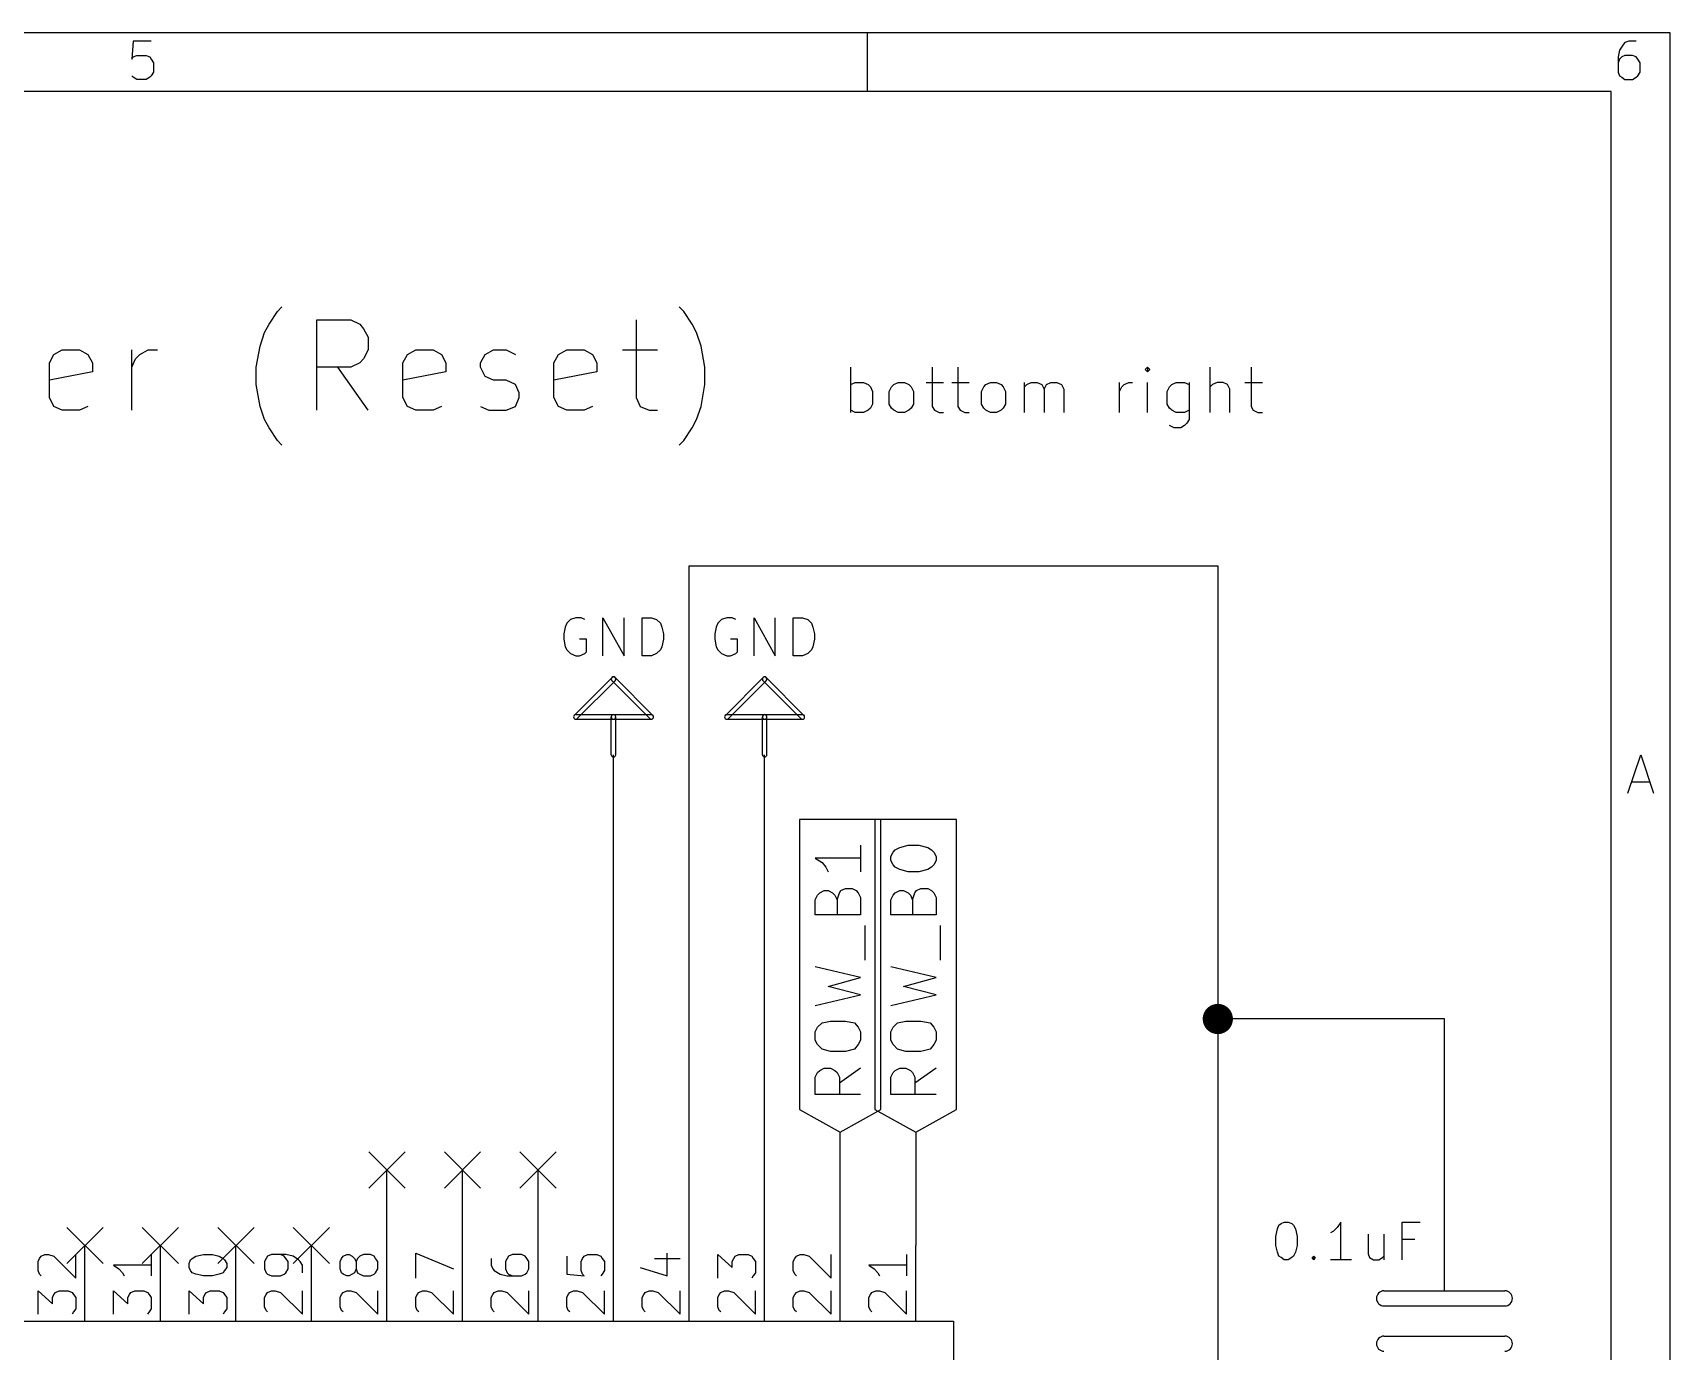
# Model space of a CAD drawing. Extents: x 10 to 287, y -200 to -10.
# Drawn here: x 231.9 to 287, y -54.4 to -10 of the extents above; entities that cross this region are included whole.
import ezdxf

# ---------------------------------------------------------------- set-up
doc = ezdxf.new("R2010")
doc.units = 0
doc.header["$MEASUREMENT"] = 0

msp = doc.modelspace()

# ---------------------------------------------------------------- linework, layer by layer
at = {"layer": 'Blue 2'}
for p, q in [((243.23, -47.6504), (244.45, -48.8696)), ((244.45, -47.6504), (243.23, -48.8696)), ((245.77, -47.6504), (246.99, -48.8696)), ((246.99, -47.6504), (245.77, -48.8696)), ((248.31, -47.6504), (249.53, -48.8696)), ((249.53, -47.6504), (248.31, -48.8696)), ((233.07, -50.1904), (234.29, -51.4096)), ((234.29, -50.1904), (233.07, -51.4096)), ((235.61, -50.1904), (236.83, -51.4096)), ((236.83, -50.1904), (235.61, -51.4096)), ((238.15, -50.1904), (239.37, -51.4096)), ((239.37, -50.1904), (238.15, -51.4096)), ((240.69, -50.1904), (241.91, -51.4096)), ((241.91, -50.1904), (240.69, -51.4096))]:
    msp.add_line(p, q, dxfattribs=at)
at = {"layer": 'Blue 3'}
for p, q in [((240.157, -19.3802), (240.309, -19.2278)), ((253.822, -19.3802), (253.67, -19.2278)), ((239.725, -20.0914), (239.878, -19.812)), ((239.878, -19.812), (240.157, -19.3802)), ((241.478, -22.7076), (241.478, -19.6596)), ((241.478, -19.6596), (242.621, -19.6596)), ((242.621, -19.6596), (242.926, -19.812)), ((242.926, -19.812), (243.053, -19.9644)), ((252.222, -19.6596), (252.222, -22.2758)), ((254.102, -19.812), (253.822, -19.3802)), ((254.254, -20.0914), (254.102, -19.812)), ((239.573, -20.5486), (239.725, -20.0914)), ((243.053, -19.9644), (243.205, -20.2438)), ((243.205, -20.2438), (243.205, -20.6756)), ((254.406, -20.5486), (254.254, -20.0914)), ((232.486, -21.1074), (232.639, -20.828)), ((232.639, -20.828), (232.918, -20.6756)), ((232.918, -20.6756), (233.502, -20.6756)), ((233.502, -20.6756), (233.782, -20.828)), ((233.782, -20.828), (233.934, -21.1074)), ((235.255, -22.7076), (235.255, -20.6756)), ((235.382, -20.9804), (235.534, -20.828)), ((235.534, -20.828), (235.814, -20.6756)), ((235.814, -20.6756), (236.118, -20.6756)), ((239.446, -21.2598), (239.573, -20.5486)), ((243.205, -20.6756), (243.053, -20.9804)), ((244.373, -21.1074), (244.526, -20.828)), ((244.526, -20.828), (244.805, -20.6756)), ((244.805, -20.6756), (245.389, -20.6756)), ((245.389, -20.6756), (245.669, -20.828)), ((245.669, -20.828), (245.821, -21.1074)), ((246.99, -21.1074), (247.142, -20.828)), ((247.142, -20.828), (247.421, -20.6756)), ((247.421, -20.6756), (247.853, -20.6756)), ((247.853, -20.6756), (248.158, -20.828)), ((249.453, -21.1074), (249.606, -20.828)), ((249.606, -20.828), (249.885, -20.6756)), ((249.885, -20.6756), (250.469, -20.6756)), ((250.469, -20.6756), (250.749, -20.828)), ((250.749, -20.828), (250.901, -21.1074)), ((251.765, -20.6756), (252.933, -20.6756)), ((254.533, -21.2598), (254.406, -20.5486)), ((232.486, -22.2758), (232.486, -21.1074)), ((233.934, -21.4122), (232.486, -21.6916)), ((233.934, -21.1074), (233.934, -21.4122)), ((235.255, -21.2598), (235.382, -20.9804)), ((239.446, -21.844), (239.446, -21.2598)), ((242.621, -21.2598), (241.478, -21.2598)), ((243.205, -22.7076), (242.189, -21.2598)), ((242.926, -21.1074), (242.621, -21.2598)), ((243.053, -20.9804), (242.926, -21.1074)), ((244.373, -22.2758), (244.373, -21.1074)), ((245.821, -21.4122), (244.373, -21.6916)), ((245.821, -21.1074), (245.821, -21.4122)), ((246.99, -21.2598), (246.99, -21.1074)), ((247.142, -21.5646), (246.99, -21.2598)), ((249.453, -22.2758), (249.453, -21.1074)), ((250.901, -21.4122), (249.453, -21.6916)), ((250.901, -21.1074), (250.901, -21.4122)), ((254.533, -21.844), (254.533, -21.2598)), ((259.436, -22.7838), (259.436, -21.2598)), ((262.179, -21.2598), (262.179, -22.5806)), ((263.042, -21.2598), (263.042, -22.5806)), ((269.418, -21.2598), (269.342, -21.336)), ((269.342, -21.336), (269.418, -21.4122)), ((269.494, -21.336), (269.418, -21.2598)), ((269.418, -21.2598), (269.418, -21.4122)), ((269.418, -21.4122), (269.494, -21.336)), ((271.526, -22.7838), (271.526, -21.2598)), ((272.898, -21.2598), (272.898, -22.5806)), ((239.573, -22.5806), (239.446, -21.844)), ((247.421, -21.6916), (247.142, -21.5646)), ((247.853, -21.6916), (247.421, -21.6916)), ((248.158, -21.844), (247.853, -21.6916)), ((248.285, -22.1234), (248.158, -21.844)), ((254.406, -22.5806), (254.533, -21.844)), ((259.436, -21.844), (259.588, -21.7678)), ((259.588, -21.7678), (259.867, -21.7678)), ((259.867, -21.7678), (260.02, -21.844)), ((260.02, -21.844), (260.096, -21.9202)), ((260.096, -21.9202), (260.172, -22.0726)), ((260.731, -22.0726), (260.807, -21.9202)), ((260.807, -21.9202), (260.883, -21.844)), ((260.883, -21.844), (261.036, -21.7678)), ((261.036, -21.7678), (261.239, -21.7678)), ((261.239, -21.7678), (261.391, -21.844)), ((261.391, -21.844), (261.468, -21.9202)), ((261.468, -21.9202), (261.544, -22.0726)), ((261.976, -21.7678), (262.56, -21.7678)), ((262.839, -21.7678), (263.423, -21.7678)), ((263.83, -22.0726), (263.906, -21.9202)), ((263.906, -21.9202), (263.982, -21.844)), ((263.982, -21.844), (264.135, -21.7678)), ((264.135, -21.7678), (264.338, -21.7678)), ((264.338, -21.7678), (264.49, -21.844)), ((264.49, -21.844), (264.566, -21.9202)), ((264.566, -21.9202), (264.643, -22.0726)), ((265.278, -22.7838), (265.278, -21.7678)), ((265.278, -21.9202), (265.354, -21.844)), ((265.354, -21.844), (265.506, -21.7678)), ((265.506, -21.7678), (265.709, -21.7678)), ((265.709, -21.7678), (265.862, -21.844)), ((265.862, -21.844), (265.938, -21.9964)), ((265.938, -21.9964), (266.014, -21.844)), ((265.938, -21.9964), (265.938, -22.7838)), ((266.014, -21.844), (266.167, -21.7678)), ((266.167, -21.7678), (266.37, -21.7678)), ((266.37, -21.7678), (266.522, -21.844)), ((266.522, -21.844), (266.598, -21.9964)), ((266.598, -21.9964), (266.598, -22.7838)), ((268.478, -22.7838), (268.478, -21.7678)), ((268.478, -22.0726), (268.554, -21.9202)), ((268.554, -21.9202), (268.63, -21.844)), ((268.63, -21.844), (268.783, -21.7678)), ((268.783, -21.7678), (268.91, -21.7678)), ((269.418, -22.7838), (269.418, -21.7678)), ((270.078, -22.0726), (270.154, -21.9202)), ((270.154, -21.9202), (270.231, -21.844)), ((270.231, -21.844), (270.383, -21.7678)), ((270.383, -21.7678), (270.662, -21.7678)), ((270.662, -21.7678), (270.815, -21.844)), ((270.815, -21.7678), (270.815, -23.0124)), ((271.602, -21.844), (271.526, -21.9202)), ((271.755, -21.7678), (271.602, -21.844)), ((271.958, -21.7678), (271.755, -21.7678)), ((272.11, -21.844), (271.958, -21.7678)), ((272.186, -21.9964), (272.11, -21.844)), ((272.186, -22.7838), (272.186, -21.9964)), ((272.694, -21.7678), (273.279, -21.7678)), ((232.639, -22.5806), (232.486, -22.2758)), ((244.526, -22.5806), (244.373, -22.2758)), ((248.158, -22.5806), (248.285, -22.2758)), ((248.285, -22.2758), (248.285, -22.1234)), ((249.606, -22.5806), (249.453, -22.2758)), ((252.222, -22.2758), (252.349, -22.5806)), ((260.172, -22.5044), (260.096, -22.6314)), ((260.172, -22.0726), (260.172, -22.5044)), ((260.731, -22.5044), (260.731, -22.0726)), ((260.807, -22.6314), (260.731, -22.5044)), ((261.544, -22.5044), (261.468, -22.6314)), ((261.544, -22.0726), (261.544, -22.5044)), ((263.83, -22.5044), (263.83, -22.0726)), ((263.906, -22.6314), (263.83, -22.5044)), ((264.643, -22.5044), (264.566, -22.6314)), ((264.643, -22.0726), (264.643, -22.5044)), ((270.078, -22.5044), (270.078, -22.0726)), ((270.154, -22.6314), (270.078, -22.5044)), ((232.918, -22.7076), (232.639, -22.5806)), ((233.502, -22.7076), (232.918, -22.7076)), ((233.782, -22.5806), (233.502, -22.7076)), ((239.725, -23.0124), (239.573, -22.5806)), ((239.878, -23.2918), (239.725, -23.0124)), ((244.805, -22.7076), (244.526, -22.5806)), ((245.389, -22.7076), (244.805, -22.7076)), ((245.669, -22.5806), (245.389, -22.7076)), ((246.99, -22.5806), (247.269, -22.7076)), ((247.269, -22.7076), (247.853, -22.7076)), ((247.853, -22.7076), (248.158, -22.5806)), ((249.885, -22.7076), (249.606, -22.5806)), ((250.469, -22.7076), (249.885, -22.7076)), ((250.749, -22.5806), (250.469, -22.7076)), ((252.349, -22.5806), (252.654, -22.7076)), ((252.654, -22.7076), (252.933, -22.7076)), ((254.102, -23.2918), (254.254, -23.0124)), ((254.254, -23.0124), (254.406, -22.5806)), ((259.588, -22.7838), (259.436, -22.7076)), ((259.867, -22.7838), (259.588, -22.7838)), ((260.02, -22.7076), (259.867, -22.7838)), ((260.096, -22.6314), (260.02, -22.7076)), ((260.883, -22.7076), (260.807, -22.6314)), ((261.036, -22.7838), (260.883, -22.7076)), ((261.239, -22.7838), (261.036, -22.7838)), ((261.391, -22.7076), (261.239, -22.7838)), ((261.468, -22.6314), (261.391, -22.7076)), ((262.179, -22.5806), (262.255, -22.7076)), ((262.255, -22.7076), (262.407, -22.7838)), ((262.407, -22.7838), (262.56, -22.7838)), ((263.042, -22.5806), (263.119, -22.7076)), ((263.119, -22.7076), (263.271, -22.7838)), ((263.271, -22.7838), (263.423, -22.7838)), ((263.982, -22.7076), (263.906, -22.6314)), ((264.135, -22.7838), (263.982, -22.7076)), ((264.338, -22.7838), (264.135, -22.7838)), ((264.49, -22.7076), (264.338, -22.7838)), ((264.566, -22.6314), (264.49, -22.7076)), ((270.231, -22.7076), (270.154, -22.6314)), ((270.383, -22.7838), (270.231, -22.7076)), ((270.662, -22.7838), (270.383, -22.7838)), ((270.815, -22.7076), (270.662, -22.7838)), ((270.815, -23.0124), (270.739, -23.1394)), ((272.898, -22.5806), (272.974, -22.7076)), ((272.974, -22.7076), (273.126, -22.7838)), ((273.126, -22.7838), (273.279, -22.7838)), ((240.157, -23.7236), (239.878, -23.2918)), ((253.822, -23.7236), (254.102, -23.2918)), ((270.307, -23.2918), (270.154, -23.2156)), ((270.535, -23.2918), (270.307, -23.2918)), ((270.662, -23.2156), (270.535, -23.2918)), ((270.739, -23.1394), (270.662, -23.2156)), ((240.309, -23.876), (240.157, -23.7236)), ((253.67, -23.876), (253.822, -23.7236))]:
    msp.add_line(p, q, dxfattribs=at)
at = {"layer": 'Cyan 2'}
for p, q in [((250.19, -29.6926), (250.012, -29.7434)), ((250.368, -29.6926), (250.19, -29.6926)), ((250.495, -29.7434), (250.368, -29.6926)), ((251.104, -30.9626), (251.104, -29.6926)), ((251.104, -29.6926), (251.816, -30.9626)), ((251.816, -30.9626), (251.816, -29.6926)), ((252.425, -30.9626), (252.425, -29.6926)), ((252.425, -29.6926), (252.73, -29.6926)), ((252.73, -29.6926), (252.908, -29.7434)), ((255.27, -29.6926), (255.092, -29.7434)), ((255.448, -29.6926), (255.27, -29.6926)), ((255.575, -29.7434), (255.448, -29.6926)), ((256.184, -30.9626), (256.184, -29.6926)), ((256.184, -29.6926), (256.896, -30.9626)), ((256.896, -30.9626), (256.896, -29.6926)), ((257.505, -30.9626), (257.505, -29.6926)), ((257.505, -29.6926), (257.81, -29.6926)), ((257.81, -29.6926), (257.988, -29.7434)), ((249.834, -29.9974), (249.784, -30.226)), ((249.784, -30.226), (249.784, -30.4038)), ((249.885, -29.8704), (249.834, -29.9974)), ((250.012, -29.7434), (249.885, -29.8704)), ((252.908, -29.7434), (253.035, -29.8704)), ((253.035, -29.8704), (253.086, -29.9974)), ((253.086, -29.9974), (253.136, -30.226)), ((253.136, -30.226), (253.136, -30.4038)), ((254.914, -29.9974), (254.864, -30.226)), ((254.864, -30.226), (254.864, -30.4038)), ((254.965, -29.8704), (254.914, -29.9974)), ((255.092, -29.7434), (254.965, -29.8704)), ((257.988, -29.7434), (258.115, -29.8704)), ((258.115, -29.8704), (258.166, -29.9974)), ((258.166, -29.9974), (258.216, -30.226)), ((258.216, -30.226), (258.216, -30.4038)), ((249.784, -30.4038), (249.834, -30.6578)), ((249.834, -30.6578), (249.885, -30.7594)), ((249.885, -30.7594), (250.012, -30.8864)), ((250.546, -30.4038), (250.317, -30.4038)), ((250.495, -30.8864), (250.546, -30.8356)), ((250.546, -30.8356), (250.546, -30.4038)), ((253.035, -30.7594), (252.908, -30.8864)), ((253.086, -30.6578), (253.035, -30.7594)), ((253.136, -30.4038), (253.086, -30.6578)), ((254.864, -30.4038), (254.914, -30.6578)), ((254.914, -30.6578), (254.965, -30.7594)), ((254.965, -30.7594), (255.092, -30.8864)), ((255.626, -30.4038), (255.397, -30.4038)), ((255.575, -30.8864), (255.626, -30.8356)), ((255.626, -30.8356), (255.626, -30.4038)), ((258.115, -30.7594), (257.988, -30.8864)), ((258.166, -30.6578), (258.115, -30.7594)), ((258.216, -30.4038), (258.166, -30.6578)), ((250.012, -30.8864), (250.19, -30.9626)), ((250.19, -30.9626), (250.317, -30.9626)), ((250.317, -30.9626), (250.495, -30.8864)), ((252.73, -30.9626), (252.425, -30.9626)), ((252.908, -30.8864), (252.73, -30.9626)), ((255.092, -30.8864), (255.27, -30.9626)), ((255.27, -30.9626), (255.397, -30.9626)), ((255.397, -30.9626), (255.575, -30.8864)), ((257.81, -30.9626), (257.505, -30.9626)), ((257.988, -30.8864), (257.81, -30.9626)), ((273.837, -50.1142), (273.914, -50.0634)), ((273.914, -50.0634), (274.015, -50.0126)), ((274.015, -50.0126), (274.142, -50.0126)), ((274.142, -50.0126), (274.269, -50.0634)), ((274.269, -50.0634), (274.32, -50.1142)), ((275.92, -50.0126), (275.793, -50.1904)), ((275.92, -51.2826), (275.92, -50.0126)), ((277.978, -51.2826), (277.978, -50.0126)), ((277.978, -50.0126), (278.587, -50.0126)), ((273.736, -50.4952), (273.787, -50.2412)), ((273.736, -50.8), (273.736, -50.4952)), ((273.787, -50.2412), (273.837, -50.1142)), ((274.32, -50.1142), (274.396, -50.2412)), ((274.396, -50.2412), (274.447, -50.4952)), ((274.447, -50.4952), (274.447, -50.8)), ((275.666, -50.3174), (275.565, -50.3682)), ((275.793, -50.1904), (275.666, -50.3174)), ((276.835, -50.419), (276.835, -51.0794)), ((277.368, -50.419), (277.368, -51.2826)), ((278.409, -50.5968), (277.978, -50.5968)), ((273.787, -51.0286), (273.736, -50.8)), ((273.837, -51.1556), (273.787, -51.0286)), ((273.914, -51.2064), (273.837, -51.1556)), ((274.015, -51.2826), (273.914, -51.2064)), ((274.269, -51.2064), (274.142, -51.2826)), ((274.32, -51.1556), (274.269, -51.2064)), ((274.396, -51.0286), (274.32, -51.1556)), ((274.447, -50.8), (274.396, -51.0286)), ((274.955, -51.2064), (275.006, -51.1556)), ((275.006, -51.2826), (274.955, -51.2064)), ((275.006, -51.1556), (275.057, -51.2064)), ((275.006, -51.1556), (275.006, -51.2826)), ((275.057, -51.2064), (275.006, -51.2826)), ((276.835, -51.0794), (276.885, -51.2064)), ((276.885, -51.2064), (277.012, -51.2826)), ((277.19, -51.2826), (277.317, -51.2064)), ((277.317, -51.2064), (277.368, -51.1556)), ((274.142, -51.2826), (274.015, -51.2826)), ((276.276, -51.2826), (275.565, -51.2826)), ((277.012, -51.2826), (277.19, -51.2826))]:
    msp.add_line(p, q, dxfattribs=at)
at = {"layer": 'Green 2'}
for p, q in [((254, -50.8), (254, -27.94)), ((254, -27.94), (271.78, -27.94)), ((271.78, -27.94), (271.78, -60.96)), ((251.46, -50.8), (251.46, -34.29)), ((256.54, -50.8), (256.54, -34.29)), ((279.4, -43.18), (271.78, -43.18)), ((279.4, -49.53), (279.4, -43.18)), ((259.08, -50.8), (259.08, -46.99)), ((261.62, -46.99), (261.62, -50.8)), ((243.84, -50.8), (243.84, -48.26)), ((246.38, -50.8), (246.38, -48.26)), ((248.92, -50.8), (248.92, -48.26))]:
    msp.add_line(p, q, dxfattribs=at)
at = {"layer": 'Green 2', "const_width": 0.508}
msp.add_lwpolyline([(271.526, -43.18, 1), (272.034, -43.18, 1)], format="xyb", close=True, dxfattribs=at)
at = {"layer": 'L.Yellow'}
for p, q in [((212.09, -53.34), (262.89, -53.34)), ((262.89, -53.34), (262.89, -76.2))]:
    msp.add_line(p, q, dxfattribs=at)
at = {"layer": 'Red 2'}
for p, q in [((286.995, -10.0076), (10.0076, -10.0076)), ((235.306, -10.287), (235.255, -10.8966)), ((235.915, -10.287), (235.306, -10.287)), ((259.994, -11.9888), (259.994, -10.0076)), ((285.42, -10.3886), (285.293, -10.5918)), ((285.471, -10.3378), (285.42, -10.3886)), ((285.598, -10.287), (285.471, -10.3378)), ((285.852, -10.287), (285.598, -10.287)), ((286.995, -200), (286.995, -10.0076)), ((235.255, -10.8966), (235.306, -10.8204)), ((235.306, -10.8204), (235.433, -10.7696)), ((235.433, -10.7696), (235.737, -10.7696)), ((235.737, -10.7696), (235.864, -10.8204)), ((235.864, -10.8204), (235.915, -10.8966)), ((235.915, -10.8966), (235.991, -11.0236)), ((285.293, -10.5918), (285.242, -10.8204)), ((285.242, -10.8204), (285.242, -11.3284)), ((285.293, -10.8966), (285.242, -11.0236)), ((285.369, -10.8204), (285.293, -10.8966)), ((285.471, -10.7696), (285.369, -10.8204)), ((285.725, -10.7696), (285.471, -10.7696)), ((285.852, -10.8204), (285.725, -10.7696)), ((285.902, -10.8966), (285.852, -10.8204)), ((285.979, -11.0236), (285.902, -10.8966)), ((235.306, -11.5062), (235.255, -11.4554)), ((235.433, -11.5824), (235.306, -11.5062)), ((235.864, -11.5062), (235.737, -11.5824)), ((235.915, -11.4554), (235.864, -11.5062)), ((235.991, -11.3284), (235.915, -11.4554)), ((235.991, -11.0236), (235.991, -11.3284)), ((285.242, -11.3284), (285.293, -11.4554)), ((285.293, -11.4554), (285.369, -11.5062)), ((285.369, -11.5062), (285.471, -11.5824)), ((285.725, -11.5824), (285.852, -11.5062)), ((285.852, -11.5062), (285.902, -11.4554)), ((285.902, -11.4554), (285.979, -11.3284)), ((285.979, -11.3284), (285.979, -11.0236)), ((285.013, -11.9888), (11.9888, -11.9888)), ((235.737, -11.5824), (235.433, -11.5824)), ((285.013, -198.018), (285.013, -11.9888)), ((285.471, -11.5824), (285.725, -11.5824)), ((250.139, -32.9692), (251.409, -31.6992)), ((250.241, -33.0708), (251.511, -31.8008)), ((251.409, -31.8008), (252.679, -33.0708)), ((251.511, -31.6992), (252.781, -32.9692)), ((255.219, -32.9692), (256.489, -31.6992)), ((255.321, -33.0708), (256.591, -31.8008)), ((256.489, -31.8008), (257.759, -33.0708)), ((256.591, -31.6992), (257.861, -32.9692)), ((250.19, -32.9438), (251.46, -32.9438)), ((251.384, -34.29), (251.384, -33.02)), ((251.46, -32.9438), (252.73, -32.9438)), ((251.536, -34.29), (251.536, -33.02)), ((255.27, -32.9438), (256.54, -32.9438)), ((256.464, -34.29), (256.464, -33.02)), ((256.54, -32.9438), (257.81, -32.9438)), ((256.616, -34.29), (256.616, -33.02)), ((250.19, -33.0962), (251.46, -33.0962)), ((251.46, -33.0962), (252.73, -33.0962)), ((255.27, -33.0962), (256.54, -33.0962)), ((256.54, -33.0962), (257.81, -33.0962)), ((285.572, -35.5854), (286.004, -34.29)), ((286.004, -34.29), (286.436, -35.5854)), ((285.699, -35.2044), (286.309, -35.2044)), ((259.08, -36.4744), (257.708, -36.4744)), ((257.708, -36.4744), (257.708, -46.228)), ((260.452, -36.4744), (259.08, -36.4744)), ((261.62, -36.4744), (260.248, -36.4744)), ((260.248, -36.4744), (260.248, -46.228)), ((260.452, -46.228), (260.452, -36.4744)), ((262.992, -36.4744), (261.62, -36.4744)), ((262.992, -46.228), (262.992, -36.4744)), ((259.766, -37.338), (259.766, -38.227)), ((260.934, -37.4904), (261.087, -37.4142)), ((261.087, -37.4142), (261.366, -37.338)), ((261.366, -37.338), (261.722, -37.338)), ((261.722, -37.338), (262.026, -37.4142)), ((262.026, -37.4142), (262.153, -37.4904)), ((259.766, -37.7698), (258.242, -37.7698)), ((258.242, -37.7698), (258.47, -37.9222)), ((258.47, -37.9222), (258.597, -38.0746)), ((260.782, -37.719), (260.858, -37.5666)), ((260.782, -37.846), (260.782, -37.719)), ((260.858, -37.9984), (260.782, -37.846)), ((260.858, -37.5666), (260.934, -37.4904)), ((262.153, -37.4904), (262.23, -37.5666)), ((262.23, -37.5666), (262.306, -37.719)), ((262.306, -37.846), (262.23, -37.9984)), ((262.306, -37.719), (262.306, -37.846)), ((258.597, -38.0746), (258.674, -38.227)), ((260.934, -38.0746), (260.858, -37.9984)), ((261.087, -38.1508), (260.934, -38.0746)), ((261.366, -38.227), (261.087, -38.1508)), ((261.722, -38.227), (261.366, -38.227)), ((262.026, -38.1508), (261.722, -38.227)), ((262.153, -38.0746), (262.026, -38.1508)), ((262.23, -37.9984), (262.153, -38.0746)), ((258.242, -39.1668), (258.318, -39.0144)), ((258.318, -39.0144), (258.394, -38.9382)), ((258.394, -38.9382), (258.547, -38.862)), ((258.547, -38.862), (258.674, -38.862)), ((258.674, -38.862), (258.826, -38.9382)), ((258.826, -38.9382), (258.902, -39.0144)), ((258.902, -39.0144), (258.978, -39.1668)), ((258.978, -39.1668), (259.055, -38.9382)), ((259.055, -38.9382), (259.105, -38.862)), ((259.105, -38.862), (259.258, -38.7858)), ((259.258, -38.7858), (259.486, -38.7858)), ((259.486, -38.7858), (259.613, -38.862)), ((259.613, -38.862), (259.69, -38.9382)), ((259.69, -38.9382), (259.766, -39.0906)), ((259.766, -39.0906), (259.766, -39.6748)), ((260.782, -39.1668), (260.858, -39.0144)), ((260.858, -39.0144), (260.934, -38.9382)), ((260.934, -38.9382), (261.087, -38.862)), ((261.087, -38.862), (261.214, -38.862)), ((261.214, -38.862), (261.366, -38.9382)), ((261.366, -38.9382), (261.442, -39.0144)), ((261.442, -39.0144), (261.518, -39.1668)), ((261.518, -39.1668), (261.595, -38.9382)), ((261.595, -38.9382), (261.645, -38.862)), ((261.645, -38.862), (261.798, -38.7858)), ((261.798, -38.7858), (262.026, -38.7858)), ((262.026, -38.7858), (262.153, -38.862)), ((262.153, -38.862), (262.23, -38.9382)), ((262.23, -38.9382), (262.306, -39.0906)), ((262.306, -39.0906), (262.306, -39.6748)), ((258.242, -39.6748), (258.242, -39.1668)), ((258.978, -39.1668), (258.978, -39.6748)), ((260.782, -39.6748), (260.782, -39.1668)), ((261.518, -39.1668), (261.518, -39.6748)), ((259.766, -39.6748), (258.242, -39.6748)), ((259.918, -41.1988), (259.918, -40.0304)), ((262.306, -39.6748), (260.782, -39.6748)), ((262.458, -41.1988), (262.458, -40.0304)), ((259.766, -41.783), (258.242, -41.4274)), ((258.674, -42.0878), (259.766, -41.783)), ((262.306, -41.783), (260.782, -41.4274)), ((261.214, -42.0878), (262.306, -41.783)), ((258.242, -42.7228), (259.766, -42.3672)), ((259.766, -42.3672), (258.674, -42.0878)), ((260.782, -42.7228), (262.306, -42.3672)), ((262.306, -42.3672), (261.214, -42.0878)), ((258.242, -43.6118), (258.318, -43.4594)), ((258.318, -43.4594), (258.47, -43.307)), ((258.47, -43.307), (258.75, -43.2562)), ((258.75, -43.2562), (259.258, -43.2562)), ((259.258, -43.2562), (259.563, -43.307)), ((259.563, -43.307), (259.69, -43.4594)), ((259.69, -43.4594), (259.766, -43.6118)), ((260.782, -43.6118), (260.858, -43.4594)), ((260.858, -43.4594), (261.01, -43.307)), ((261.01, -43.307), (261.29, -43.2562)), ((261.29, -43.2562), (261.798, -43.2562)), ((261.798, -43.2562), (262.103, -43.307)), ((262.103, -43.307), (262.23, -43.4594)), ((262.23, -43.4594), (262.306, -43.6118)), ((258.242, -43.8912), (258.242, -43.6118)), ((258.318, -44.0436), (258.242, -43.8912)), ((258.47, -44.196), (258.318, -44.0436)), ((259.69, -44.0436), (259.563, -44.196)), ((259.766, -43.8912), (259.69, -44.0436)), ((259.766, -43.6118), (259.766, -43.8912)), ((260.782, -43.8912), (260.782, -43.6118)), ((260.858, -44.0436), (260.782, -43.8912)), ((261.01, -44.196), (260.858, -44.0436)), ((262.23, -44.0436), (262.103, -44.196)), ((262.306, -43.8912), (262.23, -44.0436)), ((262.306, -43.6118), (262.306, -43.8912)), ((258.75, -44.2722), (258.47, -44.196)), ((259.258, -44.2722), (258.75, -44.2722)), ((259.563, -44.196), (259.258, -44.2722)), ((261.29, -44.2722), (261.01, -44.196)), ((261.798, -44.2722), (261.29, -44.2722)), ((262.103, -44.196), (261.798, -44.2722)), ((258.242, -45.1358), (258.318, -44.9834)), ((258.242, -45.72), (258.242, -45.1358)), ((258.318, -44.9834), (258.394, -44.9072)), ((258.394, -44.9072), (258.547, -44.831)), ((258.547, -44.831), (258.75, -44.831)), ((258.75, -44.831), (258.902, -44.9072)), ((258.902, -44.9072), (258.978, -44.9834)), ((258.978, -44.9834), (259.055, -45.1358)), ((259.766, -44.831), (259.055, -45.339)), ((259.055, -45.1358), (259.055, -45.72)), ((260.782, -45.1358), (260.858, -44.9834)), ((260.782, -45.72), (260.782, -45.1358)), ((260.858, -44.9834), (260.934, -44.9072)), ((260.934, -44.9072), (261.087, -44.831)), ((261.087, -44.831), (261.29, -44.831)), ((261.29, -44.831), (261.442, -44.9072)), ((261.442, -44.9072), (261.518, -44.9834)), ((261.518, -44.9834), (261.595, -45.1358)), ((262.306, -44.831), (261.595, -45.339)), ((261.595, -45.1358), (261.595, -45.72)), ((257.708, -46.228), (259.08, -46.99)), ((259.766, -45.72), (258.242, -45.72)), ((259.08, -46.99), (260.452, -46.228)), ((260.248, -46.228), (261.62, -46.99)), ((262.306, -45.72), (260.782, -45.72)), ((261.62, -46.99), (262.992, -46.228)), ((279.4, -52.324), (279.4, -49.53)), ((232.156, -51.2318), (232.207, -51.1556)), ((232.207, -51.1556), (232.334, -51.1048)), ((232.334, -51.1048), (232.461, -51.1048)), ((232.461, -51.1048), (232.639, -51.1556)), ((232.639, -51.1556), (233.375, -51.8922)), ((233.375, -51.8922), (233.375, -51.1048)), ((233.68, -53.34), (233.68, -50.8)), ((235.915, -51.1048), (235.915, -51.816)), ((236.22, -53.34), (236.22, -50.8)), ((237.287, -51.2318), (237.414, -51.1556)), ((237.414, -51.1556), (237.668, -51.1048)), ((237.668, -51.1048), (237.973, -51.1048)), ((237.973, -51.1048), (238.201, -51.1556)), ((238.201, -51.1556), (238.328, -51.2318)), ((238.76, -53.34), (238.76, -50.8)), ((239.827, -51.1556), (239.776, -51.2318)), ((239.954, -51.1048), (239.827, -51.1556)), ((240.436, -51.1048), (239.954, -51.1048)), ((240.386, -51.1556), (240.259, -51.1048)), ((240.436, -51.2318), (240.386, -51.1556)), ((240.69, -51.1556), (240.436, -51.1048)), ((240.868, -51.2826), (240.69, -51.1556)), ((241.3, -53.34), (241.3, -50.8)), ((242.316, -51.2318), (242.367, -51.1556)), ((242.367, -51.1556), (242.494, -51.1048)), ((242.494, -51.1048), (242.57, -51.1048)), ((242.57, -51.1048), (242.672, -51.1556)), ((242.672, -51.1556), (242.748, -51.2318)), ((242.926, -51.1556), (242.849, -51.2318)), ((243.053, -51.1048), (242.926, -51.1556)), ((243.281, -51.1048), (243.053, -51.1048)), ((243.408, -51.1556), (243.281, -51.1048)), ((243.459, -51.2318), (243.408, -51.1556)), ((243.84, -53.34), (243.84, -50.8)), ((244.805, -51.8922), (244.805, -51.054)), ((244.805, -51.054), (246.075, -51.5874)), ((246.38, -53.34), (246.38, -50.8)), ((247.929, -51.1556), (247.879, -51.2318)), ((248.056, -51.1048), (247.929, -51.1556)), ((248.361, -51.1048), (248.056, -51.1048)), ((248.488, -51.1556), (248.361, -51.1048)), ((248.539, -51.2318), (248.488, -51.1556)), ((248.92, -53.34), (248.92, -50.8)), ((249.885, -51.1556), (249.885, -51.7652)), ((250.419, -51.2318), (250.469, -51.1556)), ((250.469, -51.1556), (250.596, -51.1048)), ((250.596, -51.1048), (250.901, -51.1048)), ((250.901, -51.1048), (251.028, -51.1556)), ((251.028, -51.1556), (251.079, -51.2318)), ((251.46, -53.34), (251.46, -50.8)), ((253.263, -51.816), (253.263, -51.054)), ((254, -53.34), (254, -50.8)), ((254.965, -51.8922), (254.965, -51.1048)), ((254.965, -51.1048), (255.448, -51.5366)), ((255.499, -51.2318), (255.549, -51.1556)), ((255.549, -51.1556), (255.676, -51.1048)), ((255.676, -51.1048), (255.981, -51.1048)), ((255.981, -51.1048), (256.108, -51.1556)), ((256.108, -51.1556), (256.159, -51.2318)), ((256.54, -53.34), (256.54, -50.8)), ((257.556, -51.2318), (257.607, -51.1556)), ((257.607, -51.1556), (257.734, -51.1048)), ((257.734, -51.1048), (257.861, -51.1048)), ((257.861, -51.1048), (258.039, -51.1556)), ((258.039, -51.1556), (258.775, -51.8922)), ((258.775, -51.8922), (258.775, -51.1048)), ((259.08, -53.34), (259.08, -50.8)), ((261.315, -51.1048), (261.315, -51.816)), ((261.62, -53.34), (261.62, -50.8)), ((232.105, -51.3334), (232.156, -51.2318)), ((232.105, -51.6382), (232.105, -51.3334)), ((232.156, -51.7652), (232.105, -51.6382)), ((235.915, -51.4604), (234.645, -51.4604)), ((234.645, -51.4604), (234.823, -51.5874)), ((234.823, -51.5874), (234.95, -51.7144)), ((234.95, -51.7144), (235.001, -51.816)), ((237.185, -51.4096), (237.236, -51.2826)), ((237.185, -51.5366), (237.185, -51.4096)), ((237.236, -51.6382), (237.185, -51.5366)), ((237.236, -51.2826), (237.287, -51.2318)), ((237.287, -51.7144), (237.236, -51.6382)), ((237.414, -51.7652), (237.287, -51.7144)), ((238.328, -51.7144), (238.201, -51.7652)), ((238.328, -51.2318), (238.379, -51.2826)), ((238.379, -51.6382), (238.328, -51.7144)), ((238.379, -51.2826), (238.455, -51.4096)), ((238.455, -51.5366), (238.379, -51.6382)), ((238.455, -51.4096), (238.455, -51.5366)), ((239.776, -51.2318), (239.725, -51.3334)), ((239.725, -51.3334), (239.725, -51.5874)), ((239.725, -51.5874), (239.776, -51.7144)), ((239.776, -51.7144), (239.827, -51.7652)), ((240.386, -51.7652), (240.436, -51.7144)), ((240.513, -51.3334), (240.436, -51.2318)), ((240.436, -51.7144), (240.513, -51.5874)), ((240.513, -51.5874), (240.513, -51.3334)), ((240.919, -51.3334), (240.868, -51.2826)), ((240.995, -51.4604), (240.919, -51.3334)), ((240.995, -51.7144), (240.995, -51.4604)), ((242.265, -51.3334), (242.316, -51.2318)), ((242.265, -51.5874), (242.265, -51.3334)), ((242.316, -51.7144), (242.265, -51.5874)), ((242.367, -51.7652), (242.316, -51.7144)), ((242.748, -51.7144), (242.672, -51.7652)), ((242.748, -51.2318), (242.799, -51.3334)), ((242.799, -51.5874), (242.748, -51.7144)), ((242.849, -51.2318), (242.799, -51.3334)), ((242.799, -51.3334), (242.799, -51.5874)), ((242.799, -51.5874), (242.849, -51.7144)), ((242.849, -51.7144), (242.926, -51.7652)), ((243.408, -51.7652), (243.459, -51.7144)), ((243.535, -51.3334), (243.459, -51.2318)), ((243.459, -51.7144), (243.535, -51.5874)), ((243.535, -51.5874), (243.535, -51.3334)), ((247.345, -51.2318), (247.345, -51.4604)), ((247.345, -51.4604), (247.396, -51.5874)), ((247.396, -51.5874), (247.447, -51.6382)), ((247.447, -51.6382), (247.65, -51.7652)), ((247.879, -51.2318), (247.828, -51.3334)), ((247.828, -51.3334), (247.828, -51.5874)), ((247.828, -51.5874), (247.879, -51.7144)), ((247.879, -51.7144), (247.929, -51.7652)), ((248.488, -51.7652), (248.539, -51.7144)), ((248.615, -51.3334), (248.539, -51.2318)), ((248.539, -51.7144), (248.615, -51.5874)), ((248.615, -51.5874), (248.615, -51.3334)), ((250.368, -51.3334), (250.419, -51.2318)), ((250.368, -51.6382), (250.368, -51.3334)), ((250.419, -51.7652), (250.368, -51.6382)), ((251.079, -51.2318), (251.155, -51.3334)), ((251.155, -51.6382), (251.079, -51.7652)), ((251.155, -51.3334), (251.155, -51.6382)), ((252.349, -51.5366), (253.263, -51.816)), ((252.832, -51.2318), (253.695, -51.2318)), ((255.448, -51.3334), (255.499, -51.2318)), ((255.448, -51.5366), (255.448, -51.3334)), ((256.159, -51.2318), (256.235, -51.3334)), ((256.235, -51.7144), (256.159, -51.816)), ((256.235, -51.3334), (256.235, -51.7144)), ((257.505, -51.3334), (257.556, -51.2318)), ((257.505, -51.6382), (257.505, -51.3334)), ((257.556, -51.7652), (257.505, -51.6382)), ((261.315, -51.4604), (260.045, -51.4604)), ((260.045, -51.4604), (260.223, -51.5874)), ((260.223, -51.5874), (260.35, -51.7144)), ((260.35, -51.7144), (260.401, -51.816)), ((232.207, -51.816), (232.156, -51.7652)), ((237.668, -51.816), (237.414, -51.7652)), ((237.973, -51.816), (237.668, -51.816)), ((238.201, -51.7652), (237.973, -51.816)), ((239.827, -51.7652), (239.954, -51.816)), ((239.954, -51.816), (240.259, -51.816)), ((240.259, -51.816), (240.386, -51.7652)), ((242.494, -51.816), (242.367, -51.7652)), ((242.57, -51.816), (242.494, -51.816)), ((242.672, -51.7652), (242.57, -51.816)), ((242.926, -51.7652), (243.053, -51.816)), ((243.053, -51.816), (243.281, -51.816)), ((243.281, -51.816), (243.408, -51.7652)), ((247.65, -51.7652), (247.879, -51.816)), ((247.879, -51.816), (248.361, -51.816)), ((247.929, -51.7652), (248.056, -51.816)), ((248.361, -51.816), (248.488, -51.7652)), ((249.885, -51.7652), (250.469, -51.816)), ((250.469, -51.816), (250.419, -51.7652)), ((251.079, -51.7652), (251.028, -51.816)), ((256.159, -51.816), (256.108, -51.8922)), ((257.607, -51.816), (257.556, -51.7652)), ((232.105, -53.1114), (232.105, -52.324)), ((232.105, -52.324), (232.588, -52.7558)), ((232.588, -52.5526), (232.639, -52.451)), ((232.588, -52.7558), (232.588, -52.5526)), ((232.639, -52.451), (232.689, -52.3748)), ((232.689, -52.3748), (232.816, -52.324)), ((232.816, -52.324), (233.121, -52.324)), ((233.121, -52.324), (233.248, -52.3748)), ((233.248, -52.3748), (233.299, -52.451)), ((233.299, -52.451), (233.375, -52.5526)), ((233.375, -52.5526), (233.375, -52.9336)), ((234.645, -53.1114), (234.645, -52.324)), ((234.645, -52.324), (235.128, -52.7558)), ((235.128, -52.5526), (235.179, -52.451)), ((235.128, -52.7558), (235.128, -52.5526)), ((235.179, -52.451), (235.229, -52.3748)), ((235.229, -52.3748), (235.356, -52.324)), ((235.356, -52.324), (235.661, -52.324)), ((235.661, -52.324), (235.788, -52.3748)), ((235.788, -52.3748), (235.839, -52.451)), ((235.839, -52.451), (235.915, -52.5526)), ((235.915, -52.5526), (235.915, -52.9336)), ((237.185, -53.1114), (237.185, -52.324)), ((237.185, -52.324), (237.668, -52.7558)), ((237.668, -52.5526), (237.719, -52.451)), ((237.668, -52.7558), (237.668, -52.5526)), ((237.719, -52.451), (237.769, -52.3748)), ((237.769, -52.3748), (237.896, -52.324)), ((237.896, -52.324), (238.201, -52.324)), ((238.201, -52.324), (238.328, -52.3748)), ((238.328, -52.3748), (238.379, -52.451)), ((238.379, -52.451), (238.455, -52.5526)), ((238.455, -52.5526), (238.455, -52.9336)), ((239.725, -52.5526), (239.776, -52.451)), ((239.725, -52.8574), (239.725, -52.5526)), ((239.776, -52.9844), (239.725, -52.8574)), ((239.776, -52.451), (239.827, -52.3748)), ((239.827, -52.3748), (239.954, -52.324)), ((239.954, -52.324), (240.081, -52.324)), ((240.081, -52.324), (240.259, -52.3748)), ((240.259, -52.3748), (240.995, -53.1114)), ((240.995, -53.1114), (240.995, -52.324)), ((242.265, -52.5526), (242.316, -52.451)), ((242.265, -52.8574), (242.265, -52.5526)), ((242.316, -52.9844), (242.265, -52.8574)), ((242.316, -52.451), (242.367, -52.3748)), ((242.367, -52.3748), (242.494, -52.324)), ((242.494, -52.324), (242.621, -52.324)), ((242.621, -52.324), (242.799, -52.3748)), ((242.799, -52.3748), (243.535, -53.1114)), ((243.535, -53.1114), (243.535, -52.324)), ((244.805, -52.5526), (244.856, -52.451)), ((244.805, -52.8574), (244.805, -52.5526)), ((244.856, -52.9844), (244.805, -52.8574)), ((244.856, -52.451), (244.907, -52.3748)), ((244.907, -52.3748), (245.034, -52.324)), ((245.034, -52.324), (245.161, -52.324)), ((245.161, -52.324), (245.339, -52.3748)), ((245.339, -52.3748), (246.075, -53.1114)), ((246.075, -53.1114), (246.075, -52.324)), ((247.345, -52.5526), (247.396, -52.451)), ((247.345, -52.8574), (247.345, -52.5526)), ((247.396, -52.9844), (247.345, -52.8574)), ((247.396, -52.451), (247.447, -52.3748)), ((247.447, -52.3748), (247.574, -52.324)), ((247.574, -52.324), (247.701, -52.324)), ((247.701, -52.324), (247.879, -52.3748)), ((247.879, -52.3748), (248.615, -53.1114)), ((248.615, -53.1114), (248.615, -52.324)), ((249.885, -52.5526), (249.936, -52.451)), ((249.885, -52.8574), (249.885, -52.5526)), ((249.936, -52.9844), (249.885, -52.8574)), ((249.936, -52.451), (249.987, -52.3748)), ((249.987, -52.3748), (250.114, -52.324)), ((250.114, -52.324), (250.241, -52.324)), ((250.241, -52.324), (250.419, -52.3748)), ((250.419, -52.3748), (251.155, -53.1114)), ((251.155, -53.1114), (251.155, -52.324)), ((252.425, -52.5526), (252.476, -52.451)), ((252.425, -52.8574), (252.425, -52.5526)), ((252.476, -52.9844), (252.425, -52.8574)), ((252.476, -52.451), (252.527, -52.3748)), ((252.527, -52.3748), (252.654, -52.324)), ((252.654, -52.324), (252.781, -52.324)), ((252.781, -52.324), (252.959, -52.3748)), ((252.959, -52.3748), (253.695, -53.1114)), ((253.695, -53.1114), (253.695, -52.324)), ((254.965, -52.5526), (255.016, -52.451)), ((254.965, -52.8574), (254.965, -52.5526)), ((255.016, -52.9844), (254.965, -52.8574)), ((255.016, -52.451), (255.067, -52.3748)), ((255.067, -52.3748), (255.194, -52.324)), ((255.194, -52.324), (255.321, -52.324)), ((255.321, -52.324), (255.499, -52.3748)), ((255.499, -52.3748), (256.235, -53.1114)), ((256.235, -53.1114), (256.235, -52.324)), ((257.505, -52.5526), (257.556, -52.451)), ((257.505, -52.8574), (257.505, -52.5526)), ((257.556, -52.9844), (257.505, -52.8574)), ((257.556, -52.451), (257.607, -52.3748)), ((257.607, -52.3748), (257.734, -52.324)), ((257.734, -52.324), (257.861, -52.324)), ((257.861, -52.324), (258.039, -52.3748)), ((258.039, -52.3748), (258.775, -53.1114)), ((258.775, -53.1114), (258.775, -52.324)), ((260.045, -52.5526), (260.096, -52.451)), ((260.045, -52.8574), (260.045, -52.5526)), ((260.096, -52.9844), (260.045, -52.8574)), ((260.096, -52.451), (260.147, -52.3748)), ((260.147, -52.3748), (260.274, -52.324)), ((260.274, -52.324), (260.401, -52.324)), ((260.401, -52.324), (260.579, -52.3748)), ((260.579, -52.3748), (261.315, -53.1114)), ((261.315, -53.1114), (261.315, -52.324)), ((277.368, -52.324), (281.432, -52.324)), ((277.368, -52.832), (281.432, -52.832)), ((212.09, -53.34), (262.89, -53.34)), ((233.299, -53.0352), (233.248, -53.1114)), ((233.375, -52.9336), (233.299, -53.0352)), ((235.839, -53.0352), (235.788, -53.1114)), ((235.915, -52.9336), (235.839, -53.0352)), ((238.379, -53.0352), (238.328, -53.1114)), ((238.455, -52.9336), (238.379, -53.0352)), ((239.827, -53.0352), (239.776, -52.9844)), ((242.367, -53.0352), (242.316, -52.9844)), ((244.907, -53.0352), (244.856, -52.9844)), ((247.447, -53.0352), (247.396, -52.9844)), ((249.987, -53.0352), (249.936, -52.9844)), ((252.527, -53.0352), (252.476, -52.9844)), ((255.067, -53.0352), (255.016, -52.9844)), ((257.607, -53.0352), (257.556, -52.9844)), ((260.147, -53.0352), (260.096, -52.9844)), ((262.89, -53.34), (262.89, -76.2)), ((277.368, -53.848), (281.432, -53.848))]:
    msp.add_line(p, q, dxfattribs=at)
for centre, radius, start, end in [((251.46, -31.75), 0.0762, 45, 225), ((251.46, -31.75), 0.0762, 315, 495), ((256.54, -31.75), 0.0762, 45, 225), ((256.54, -31.75), 0.0762, 315, 495), ((250.19, -33.02), 0.0762, 90, 270), ((250.19, -33.02), 0.0762, 135, 315), ((251.46, -33.02), 0.0762, 360, 540), ((251.46, -33.02), 0.0762, 90, 270), ((251.46, -33.02), 0.0762, 270, 450), ((252.73, -33.02), 0.0762, 225, 405), ((252.73, -33.02), 0.0762, 270, 450), ((255.27, -33.02), 0.0762, 90, 270), ((255.27, -33.02), 0.0762, 135, 315), ((256.54, -33.02), 0.0762, 360, 540), ((256.54, -33.02), 0.0762, 90, 270), ((256.54, -33.02), 0.0762, 270, 450), ((257.81, -33.02), 0.0762, 225, 405), ((257.81, -33.02), 0.0762, 270, 450), ((251.46, -34.29), 0.0762, 180, 360), ((256.54, -34.29), 0.0762, 180, 360), ((277.368, -52.578), 0.254, 90, 270), ((281.432, -52.578), 0.254, 270, 450), ((277.368, -54.102), 0.254, 90, 270), ((281.432, -54.102), 0.254, 270, 450)]:
    msp.add_arc(centre, radius, start, end, dxfattribs=at)

doc.saveas('drawing.dxf')
